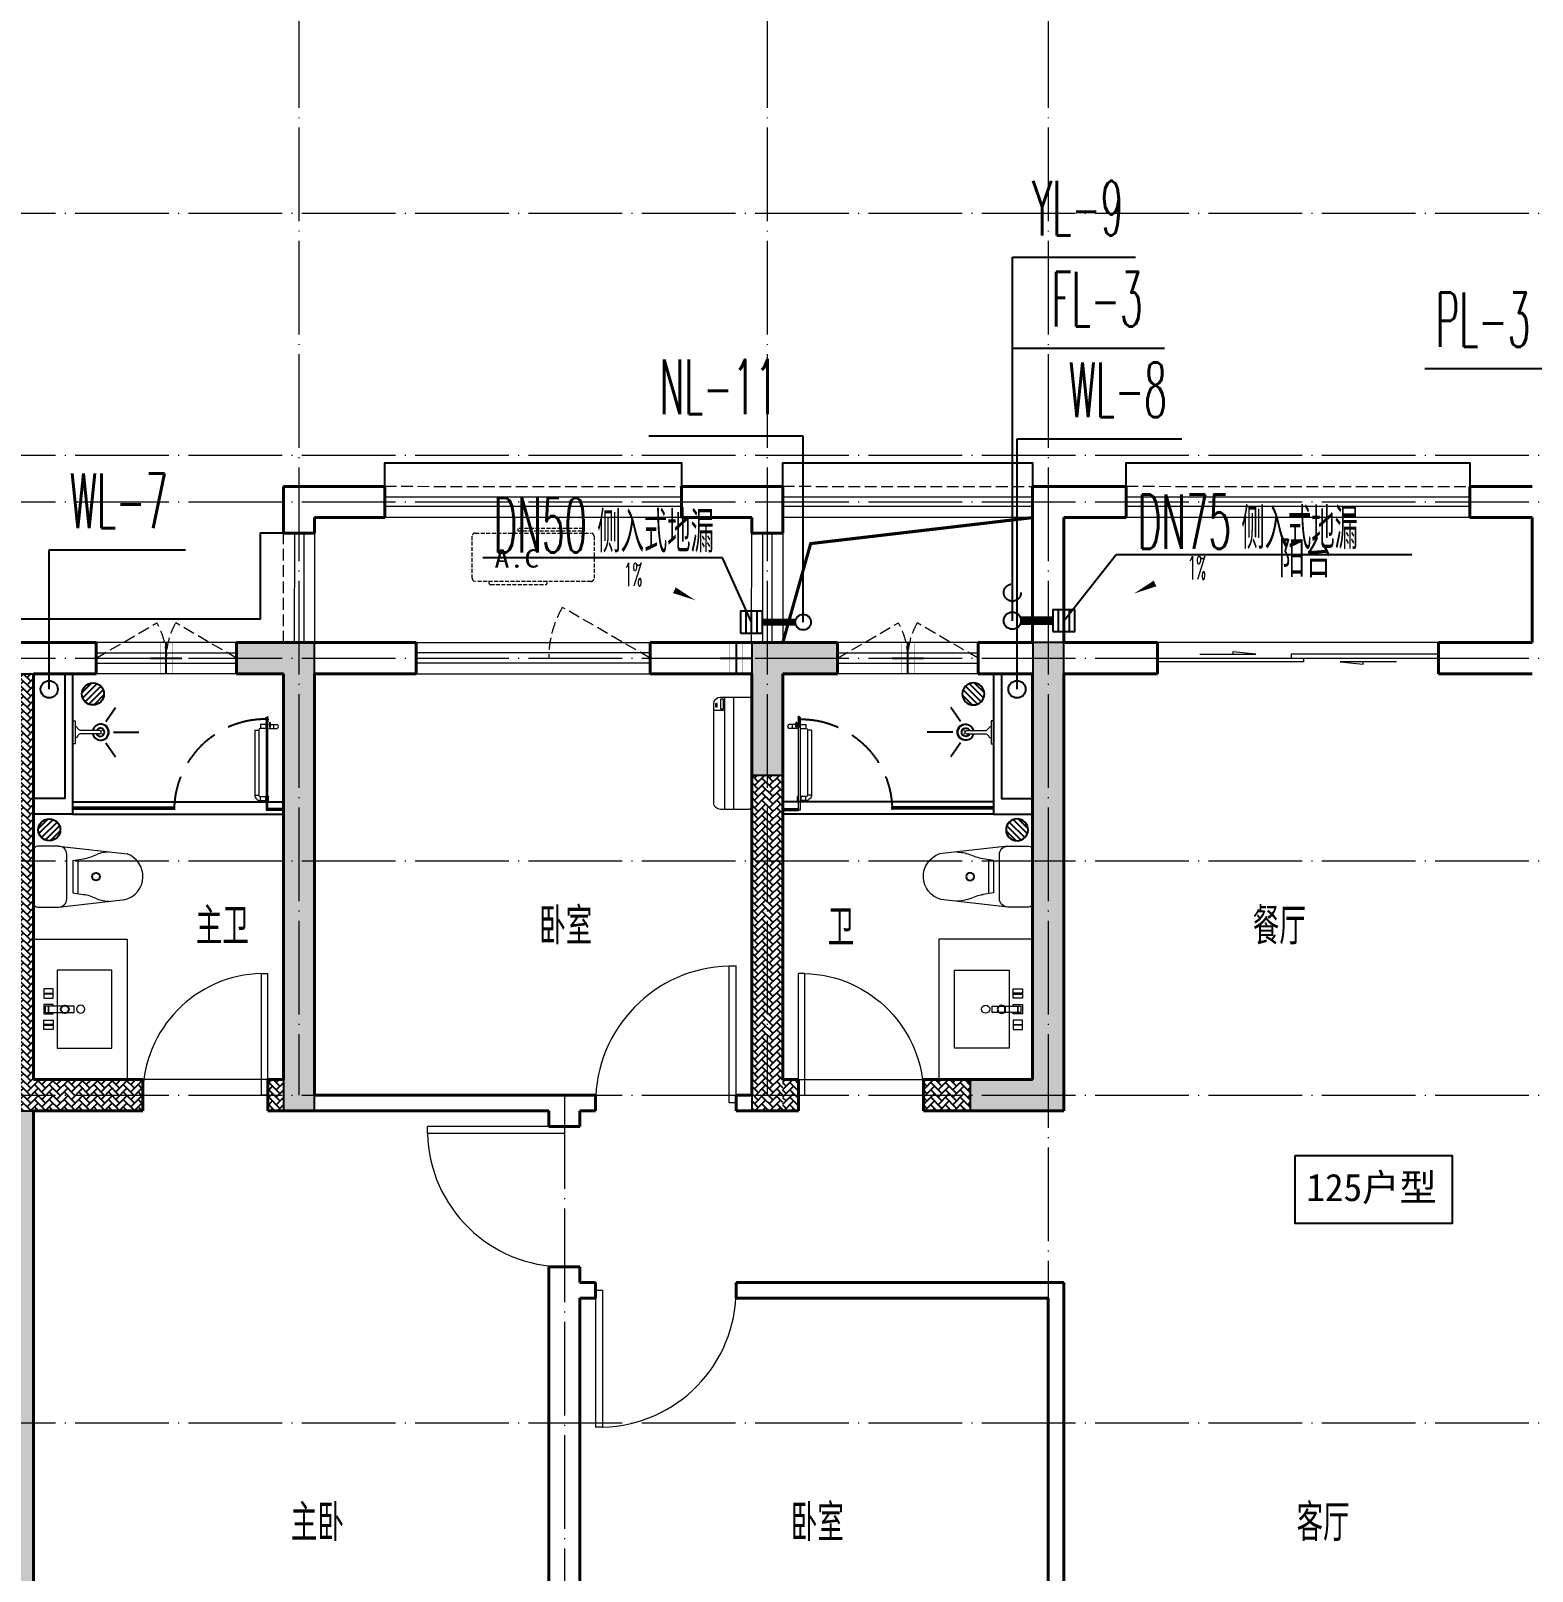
# Model space of a CAD drawing. Extents: x 27938 to 650306, y -92720 to 1524912.
# Drawn here: x 299599 to 309217, y 522090 to 531959 of the extents above; entities that cross this region are included whole.
import ezdxf

# ---------------------------------------------------------------- set-up
doc = ezdxf.new("R2010")
doc.units = 0
doc.header["$LTSCALE"] = 1000
doc.header["$MEASUREMENT"] = 0
doc.linetypes.add('DASH', pattern=[0.35, 0.25, -0.1])
doc.linetypes.add('DOTE', pattern=[2.42, 2, -0.2, 0.02, -0.2])
for name, color, linetype in [('COLUMN', 9, 'Continuous'), ('DIM_凝结', 3, 'Continuous'), ('DIM_废水', 3, 'Continuous'), ('DIM_污水', 3, 'Continuous'), ('DIM_雨水', 3, 'Continuous'), ('DIM_餐饮排水', 3, 'Continuous'), ('EQUIP_地漏', 7, 'Continuous'), ('EQUIP_污水', 7, 'Continuous'), ('IP-bath&kitchen-JOHNSON', 4, 'Continuous'), ('P-bath&kitchen-JOHNSON', 4, 'Continuous'), ('PIPE-凝结', 150, 'N'), ('PIPE-废水', 31, 'F'), ('PUB_TEXT', 4, 'Continuous'), ('TWT_LEAD', 3, 'Continuous'), ('VPIPE-凝结', 150, 'Continuous'), ('VPIPE-废水', 31, 'Continuous'), ('VPIPE-污水', 2, 'W'), ('VPIPE-雨水', 4, 'DASH'), ('保温', 6, 'Continuous'), ('机电标识类', 1, 'Continuous'), ('看线', 251, 'Continuous')]:
    doc.layers.add(name, color=color, linetype=linetype)
for name, color, linetype, lineweight in [('DOTE', 19, 'DOTE', 9), ('LVTRY', 1, 'Continuous', 13), ('PUB_HATCH', 8, 'Continuous', 9), ('WALL', 9, 'Continuous', 40), ('WINDOW', 8, 'Continuous', 15), ('平面-排水沟', 86, 'Continuous', 15), ('平面-栏杆', 135, 'Continuous', 15), ('平面-看线', 45, 'Continuous', 15), ('平面-空调室内机', 176, 'Continuous', 9), ('平面-空调预留孔', 173, 'Continuous', 15), ('空调', 76, 'Continuous', 13)]:
    doc.layers.add(name, color=color, linetype=linetype, lineweight=lineweight)
doc.styles.add('_TCH_DIM', font='SIMPLEX.shx', dxfattribs={"width": 0.6, "oblique": 10, "bigfont": 'hztxt.shx'})
doc.styles.add('_TWT_SERIAL', font='simplex.shx', dxfattribs={"width": 0.6, "oblique": 10, "height": 3, "bigfont": 'aadri.shx'})
doc.styles.get("Standard").update_dxf_attribs({"font": 'gbenor.shx', "bigfont": 'gbcbig.shx'})
doc.styles.add('黑体', font='simhei.ttf')
doc.linetypes.add('F', pattern='A,3,-0.2,["F",Standard,S=0.25,R=0,X=-0.1,Y=-0.115],-0.2', length=3.4)
doc.linetypes.add('N', pattern='A,3,-0.2,["N",Standard,S=0.25,R=0,X=-0.1,Y=-0.115],-0.2', length=3.4)
doc.linetypes.add('W', pattern='A,3,-0.2,["W",Standard,S=0.25,R=0,X=-0.1,Y=-0.115],-0.2', length=3.4)

# ---------------------------------------------------------------- blocks, each defined once
blk = doc.blocks.new('rrrrrrrrrrrra')
at = {"color": 0}
for p, q in [((-112.4, 458.7), (-112.4, 324.3)), ((252.6, 483.7), (-87.4, 483.7)), ((277.6, 324.3), (277.6, 458.7)), ((-112.4, 324.3), (-63.7, -103.4)), ((277.6, 324.3), (227.5, -115.6)), ((-59.1, 271.1), (224.3, 271.1)), ((-20.6, 232.4), (-34.2, 153.6)), ((191.3, 200.5), (-26.1, 200.5)), ((185.8, 232.4), (-20.6, 232.4)), ((185.8, 232.4), (199.4, 153.6))]:
    blk.add_line(p, q, dxfattribs=at)
for centre, radius, start, end in [((-87.4, 458.7), 25, 90, 180), ((252.6, 458.7), 25, 0, 90), ((-59.1, 324.3), 53.3, 180, 270), ((224.3, 324.3), 53.3, 270, 0), ((-322.6, 209.8), 293.8, 333.53685, 351.48282), ((487.8, 209.8), 293.8, 188.51718, 206.46315), ((149, -3.2), 224.1, 158.52022, 180), ((16.2, -3.2), 224.1, 0, 21.47978), ((83.8, -63.6), 152.8, 195.07732, 340.11812)]:
    blk.add_arc(centre, radius, start, end, dxfattribs=at)
blk = doc.blocks.new('A$C1E0F638F')
at = {"color": 0}
for points in [[(499.7, 435.1), (499.7, 85.1), (0, 85.1), (0, 435.1)], [(269.9, 30), (229.9, 30), (229.9, 195), (269.9, 195)], [(119.9, 0), (179.9, 0), (179.9, 60), (119.9, 60)], [(146.9, 55), (152.9, 55), (152.9, 5), (146.9, 5)], [(229.9, 30), (269.9, 30), (269.9, 10), (229.9, 10)], [(379.9, 0), (319.9, 0), (319.9, 60), (379.9, 60)], [(352.9, 55), (346.9, 55), (346.9, 5), (352.9, 5)]]:
    blk.add_lwpolyline(points, close=True, dxfattribs=at)
blk.add_lwpolyline([(269.9, 60), (279.9, 60), (279.9, 0), (219.9, 0), (219.9, 60), (229.9, 60)], dxfattribs=at)
blk.add_circle((249.9, 236.3), 26, dxfattribs=at)
blk = doc.blocks.new('135')
blk.add_hatch(color=0).paths.add_polyline_path([(4.8, 1.8), (3.6, -1), (-4.7, 2.5), (-3.5, 5.3)])
at = {"color": 0}
for p, q in [((-6.3, 2.6), (5.4, -2.3)), ((-5.7, 2.9), (-5.2, 2.7)), ((-5.6, 18.9), (-3.4, 19.4)), ((-3.4, 19.4), (-5.5, 19.4)), ((5.2, 10.9), (-5.3, 10.9)), ((5.2, 9.7), (-5.2, 9.7)), ((-5.2, 2.7), (-3.8, 5.9)), ((-5, 10.9), (-5, 30.5)), ((-3.8, 5.9), (5.4, 2.1)), ((0, 0), (0, 39.1)), ((5.6, 18.9), (3.4, 19.3)), ((3.4, 19.3), (5.6, 19.3)), ((4.1, -1.2), (5.4, 2.1)), ((5, 10.9), (5, 32.3)), ((4.1, -1.2), (5.7, -1.8))]:
    blk.add_line(p, q, dxfattribs=at)
for centre, radius, start, end in [((6.2, 15.8), 13.5, 151.01474, 204.84033), ((13.5, 4.2), 20.5, 163.09243, 182.0012), ((-6, 3.6), 1, 184.22753, 248.46611), ((8.6, 15.5), 14.6, 166.278, 198.09535), ((13.5, 4.2), 19.5, 163.74431, 182.52687), ((-5.5, 3.3), 0.5, 181.9385, 247.25971), ((-5.2, 22.1), 0.5, 335.76434, 151.01474), ((3.8, 18.1), 9.42, 155.76434, 171.97728), ((5.2, 22.3), 0.5, 29.84246, 204.57404), ((-5.9, 17.2), 11.7, 10.47502, 24.57404), ((29.1, 6.7), 24, 172.94395, 199.23182), ((-6.3, 15.4), 12.4, 338.64492, 16.0476), ((-6, 15.8), 13.4, 334.91114, 29.84246), ((26.4, 6.3), 20.6, 169.14538, 199.95258), ((5.9, -1.2), 1.17, 247.45971, 19.95258), ((5.9, -1.4), 0.5, 247.45971, 19.23182)]:
    blk.add_arc(centre, radius, start, end, dxfattribs=at)
blk.add_open_spline([(-5, 30.5), (-4.1, 31.3), (-2.3, 33), (0.9, 29.2), (3.5, 31.1), (5, 32.3)], degree=3, knots=[0, 0, 0, 0, 3.066329, 6.218313, 11.124135, 11.124135, 11.124135, 11.124135], dxfattribs=at)
blk = doc.blocks.new('SDFAWERAWER')
at = {"layer": 'LVTRY', "color": 0}
for p, q in [((593941.2, -1242210.1), (593783.7, -1242594.8)), ((593964.6, -1242219.7), (593807.2, -1242604.4)), ((593941.2, -1242210.1), (593964.6, -1242219.7)), ((593987.8, -1242190.5), (593978.2, -1242214)), ((594007.5, -1242226), (593978.2, -1242214)), ((594017.1, -1242202.5), (593987.8, -1242190.5)), ((594015.8, -1242220.4), (594027.2, -1242192.7)), ((594015.8, -1242220.4), (594021.7, -1242222.8)), ((594025.7, -1242203.9), (594018.5, -1242221.5)), ((594018.5, -1242221.5), (594021.5, -1242220.3)), ((594025.4, -1242210.8), (594021.5, -1242220.3)), ((594022.6, -1242220.7), (594021.7, -1242222.8)), ((594021.7, -1242222.8), (594023.9, -1242221.9)), ((594022.6, -1242211.4), (594029.8, -1242193.8)), ((594024.2, -1242221.4), (594023.9, -1242221.9)), ((594025.4, -1242210.8), (594031.1, -1242196.8)), ((594027.2, -1242192.7), (594033, -1242195.1)), ((594027.7, -1242234.3), (594078.4, -1242255)), ((594029.8, -1242193.8), (594031.1, -1242196.8)), ((594032.2, -1242197.2), (594033, -1242195.1)), ((594033, -1242195.1), (594034, -1242197.4)), ((594033.8, -1242197.9), (594034, -1242197.4)), ((594047.3, -1242200.9), (594035.9, -1242228.7)), ((594035.9, -1242228.7), (594038.6, -1242229.7)), ((594037.3, -1242210.8), (594088, -1242231.6)), ((594038.6, -1242229.7), (594045.2, -1242213.6)), ((594038.6, -1242229.7), (594041.6, -1242228.5)), ((594041.6, -1242228.5), (594051.2, -1242205)), ((594049.9, -1242202), (594043.3, -1242218.2)), ((594047.3, -1242200.9), (594049.9, -1242202)), ((594049.9, -1242202), (594051.2, -1242205)), ((594057.1, -1242246.3), (594066.7, -1242222.8)), ((593783.7, -1242594.8), (593807.2, -1242604.4)), ((593803.2, -1242641.3), (593812.8, -1242617.9)), ((593803.2, -1242641.3), (593832.6, -1242653.3)), ((593812.8, -1242617.9), (593842.2, -1242629.9)), ((593842.2, -1242629.9), (593832.6, -1242653.3)), ((593845.2, -1242628.6), (593833.8, -1242656.3)), ((593847.8, -1242629.7), (593836.5, -1242657.4)), ((593845.2, -1242628.6), (593842.2, -1242629.9)), ((593847.8, -1242629.7), (593845.2, -1242628.6)), ((593847.1, -1242661.8), (593858.5, -1242634.1)), ((593849.8, -1242662.9), (593861.2, -1242635.2)), ((593852.1, -1242661.9), (593862.1, -1242637.4)), ((593858.5, -1242634.1), (593861.2, -1242635.2)), ((593861.2, -1242635.2), (593862.1, -1242637.4)), ((593833.8, -1242656.3), (593832.6, -1242653.3)), ((593836.5, -1242657.4), (593833.8, -1242656.3)), ((593847.1, -1242661.8), (593849.8, -1242662.9))]:
    blk.add_line(p, q, dxfattribs=at)
blk.add_lwpolyline([(593823.5, -1242717), (594045.8, -1242173.9), (594036.5, -1242170.2), (593814.2, -1242713.2)], close=True, dxfattribs=at)
blk.add_arc((594075.3, -1242240), 15.3, 281.79322, 33.70188, dxfattribs=at)
for centre, major_axis, start_param, end_param in [((593974.2, -1242223.6), (3.93, 9.6), 0, 1.570796), ((593816.8, -1242608.3), (13.5, 33.1), 1.570796, 3.141593), ((593816.8, -1242608.3), (3.93, 9.6), 1.570796, 3.141593)]:
    blk.add_ellipse(centre, major_axis=major_axis, ratio=1, start_param=start_param, end_param=end_param, dxfattribs=at)
at = {"layer": 'P-bath&kitchen-JOHNSON', "color": 0, "linetype": 'DASH'}
blk.add_arc((593809.8, -1242714), 586.2, 67.53695, 157.13247, dxfattribs=at)
at = {"layer": 'LVTRY', "color": 8, "xscale": -1, "rotation": 157.7329157530927}
blk.add_blockref('135', (594045.3, -1242161.9), dxfattribs=at)
blk = doc.blocks.new('A$C5DCB2F21')
at = {"layer": 'IP-bath&kitchen-JOHNSON', "color": 0}
for p, q in [((-68.3, -213.2), (-157.7, -275)), ((-0.1, -261.4), (-0.1, -424.7)), ((68.2, -213.2), (157.6, -275))]:
    blk.add_line(p, q, dxfattribs=at)
for centre, major_axis, ratio, start_param, end_param in [((0, -178.8), (-51, 0), 0.990052, -1.36297, 4.504563), ((0, -177.8), (-26.8, 0), 0.994812, -1.167677, 4.309269)]:
    blk.add_ellipse(centre, major_axis=major_axis, ratio=ratio, start_param=start_param, end_param=end_param, dxfattribs=at)
at = {"layer": 'LVTRY', "color": 0}
for p, q in [((73.6, 0), (-73.6, 0)), ((-10.5, -173.5), (-10.5, -49.3)), ((10.6, -173.5), (10.6, -49.3))]:
    blk.add_line(p, q, dxfattribs=at)
blk.add_lwpolyline([(73.6, 0), (73.6, -15.8), (-73.6, -15.8), (-73.6, 0)], dxfattribs=at)
for points in [[(-26.3, -30.7, -0.364142), (-37.8, -15.8, -0.020495)], [(-10.5, -49.4, 0.214893), (-26.3, -30.7, 7.649644)], [(10.6, -49.3, -0.21439), (26.3, -30.7, -7.649644)], [(26.3, -30.7, 0.364142), (37.8, -15.8, 0.020495)]]:
    blk.add_lwpolyline(points, format="xyb", dxfattribs=at)
blk.add_arc((0, -173.5), 10.5, 180, 0, dxfattribs=at)
for centre, major_axis, ratio, start_param, end_param in [((0, -181.3), (53.6, 0), 0.987577, 1.76809, 7.656688), ((-12.4, -164.7), (0, 1.43), 0.85, -1.570796, 4.712389), ((-12.4, -189.2), (0, 1.43), 0.85, 4.712389, 10.995574), ((12.5, -164.7), (0, 1.43), 0.85, 4.712389, 10.995574), ((12.5, -189.2), (0, 1.43), 0.85, 4.712389, 10.995574)]:
    blk.add_ellipse(centre, major_axis=major_axis, ratio=ratio, start_param=start_param, end_param=end_param, dxfattribs=at)
blk = doc.blocks.new('GDGDRGDGRD')
at = {"layer": 'IP-bath&kitchen-JOHNSON', "color": 0}
for p, q in [((490532.6, 524228.1), (491882.6, 524228.1)), ((490532.6, 524193.1), (491182.6, 524193.1)), ((490532.6, 524183.1), (491182.6, 524183.1)), ((490532.6, 524148.1), (491882.6, 524148.1)), ((491182.6, 524183.1), (491182.6, 524193.1)), ((491882.6, 524183.1), (491782.6, 524183.1)), ((491782.6, 524173.1), (491782.6, 524183.1)), ((491882.6, 524173.1), (491782.6, 524173.1))]:
    blk.add_line(p, q, dxfattribs=at)
for points in [[(490532.6, 525048.5), (490532.6, 524148.1), (490282.6, 524148.1)], [(490482.6, 525048.5), (490482.6, 524248.1), (490282.6, 524248.1)]]:
    blk.add_lwpolyline(points, dxfattribs=at)
at = {"layer": 'LVTRY', "color": 0}
blk.add_lwpolyline([(490882.6, 522448.5), (490282.6, 522448.5), (490282.6, 523348.5), (490882.6, 523348.5)], close=True, dxfattribs=at)
at = {"layer": 'IP-bath&kitchen-JOHNSON', "color": 8}
for name, p, rotation in [('A$C5DCB2F21', (490532.6, 524673.5), 90.008488524447), ('SDFAWERAWER', (-528535.9, 1449333.6), 22.25976934310711)]:
    blk.add_blockref(name, p, dxfattribs=dict(at, rotation=rotation))
at = {"layer": 'LVTRY', "color": 8, "extrusion": (0, 0, -1), "xscale": -1, "zscale": -1, "rotation": 270}
blk.add_blockref('rrrrrrrrrrrra', (-490766.3, 523665.7), dxfattribs=at)
at = {"layer": 'LVTRY', "color": 8, "xscale": -1, "rotation": 270}
blk.add_blockref('A$C1E0F638F', (490347.5, 522648.8), dxfattribs=at)
blk = doc.blocks.new('FSFSFSFS')
at = {"layer": 'IP-bath&kitchen-JOHNSON', "color": 0}
for p, q in [((496432.4, 524228.1), (495082.4, 524228.1)), ((495082.4, 524183.1), (495182.4, 524183.1)), ((495082.4, 524173.1), (495182.4, 524173.1)), ((496432.4, 524148.1), (495082.4, 524148.1)), ((495182.4, 524173.1), (495182.4, 524183.1)), ((496432.4, 524193.1), (495782.4, 524193.1)), ((495782.4, 524183.1), (495782.4, 524193.1)), ((496432.4, 524183.1), (495782.4, 524183.1))]:
    blk.add_line(p, q, dxfattribs=at)
for points in [[(496432.4, 525048.5), (496432.4, 524148.1), (496682.4, 524148.1)], [(496482.4, 525048.5), (496482.4, 524248.1), (496682.4, 524248.1)]]:
    blk.add_lwpolyline(points, dxfattribs=at)
at = {"layer": 'LVTRY', "color": 0}
blk.add_lwpolyline([(496082.4, 522448.5), (496682.4, 522448.5), (496682.4, 523348.5), (496082.4, 523348.5)], close=True, dxfattribs=at)
at = {"layer": 'IP-bath&kitchen-JOHNSON', "color": 8, "xscale": -1}
for name, p, rotation in [('SDFAWERAWER', (1515500.9, 1449333.6), 337.7402306568929), ('A$C5DCB2F21', (496432.4, 524673.5), 269.991511475553)]:
    blk.add_blockref(name, p, dxfattribs=dict(at, rotation=rotation))
at = {"layer": 'LVTRY', "color": 8, "extrusion": (0, 0, -1), "zscale": -1, "rotation": 90.00000000000001}
blk.add_blockref('rrrrrrrrrrrra', (-496198.6, 523665.7), dxfattribs=at)
at = {"layer": 'LVTRY', "color": 8, "rotation": 90.00000000000001}
blk.add_blockref('A$C1E0F638F', (496617.5, 522648.8), dxfattribs=at)
blk = doc.blocks.new('FGDGDRGSDGDG')
at = {"layer": 'DOTE', "linetype": 'DOTE', "ltscale": 0.3}
for p, q in [((519382.5, 529998.5), (519382.5, 522348.5)), ((522382.5, 529998.5), (522382.5, 522348.5)), ((524182.5, 529998.5), (524182.5, 513948.5)), ((488182.5, 527998.5), (546982.5, 527998.5)), ((488182.5, 526448.5), (546982.5, 526448.5)), ((488182.5, 526148.5), (546982.5, 526148.5)), ((488182.5, 525148.5), (546982.5, 525148.5)), ((488182.5, 523848.5), (546982.5, 523848.5)), ((488182.5, 522348.5), (546982.5, 522348.5)), ((521082.5, 522348.5), (521082.5, 513948.5)), ((488182.5, 520248.5), (546982.5, 520248.5))]:
    blk.add_line(p, q, dxfattribs=at)
blk = doc.blocks.new('gdfgdgdgr')
at = {"layer": 'PUB_HATCH'}
for points in [[(506077.7, 529113.9), (506377.6, 529113.9), (506377.6, 526313.9), (506577.6, 526313.9), (506577.6, 529313.9), (506077.7, 529313.9)], [(509927.6, 529113.9), (509927.6, 529313.9), (509377.6, 529313.9), (509377.6, 528463.9), (509577.6, 528463.9), (509577.6, 529113.9)], [(511377.7, 529313.9), (511177.7, 529313.9), (511177.7, 529113.9), (511177.7, 529113.9), (511177.7, 526513.9), (510777.7, 526513.9), (510777.7, 526313.9), (511377.7, 526313.9)]]:
    blk.add_hatch(color=256, dxfattribs=at).paths.add_polyline_path(points)
at = {"layer": 'COLUMN', "color": 8}
for p, q in [((506577.6, 529313.9), (506077.7, 529313.9)), ((506077.7, 529313.9), (506077.7, 529113.9)), ((506577.6, 526313.9), (506577.6, 529313.9)), ((509927.6, 529313.9), (509377.6, 529313.9)), ((509377.6, 529313.9), (509377.6, 528463.9)), ((509927.6, 529113.9), (509927.6, 529313.9)), ((511377.7, 529313.9), (511177.7, 529313.9)), ((511177.7, 529313.9), (511177.7, 529113.9)), ((511377.7, 526313.9), (511377.7, 529313.9)), ((506077.7, 529113.9), (506377.6, 529113.9)), ((506377.6, 529113.9), (506377.6, 526313.9)), ((509577.6, 528463.9), (509577.6, 529113.9)), ((509577.6, 529113.9), (509927.6, 529113.9)), ((511177.7, 529113.9), (511177.7, 529113.9)), ((511177.7, 529113.9), (511177.7, 526513.9)), ((509377.6, 528463.9), (509577.6, 528463.9)), ((511177.7, 526513.9), (510777.7, 526513.9)), ((510777.7, 526513.9), (510777.7, 526313.9)), ((506377.6, 526313.9), (506577.6, 526313.9)), ((510777.7, 526313.9), (511377.7, 526313.9))]:
    blk.add_line(p, q, dxfattribs=at)
blk = doc.blocks.new('dongkong')
at = {"color": 0}
blk.add_wipeout([(-603756, 210771), (-603756, 210570.8), (-603836, 210570.8), (-603836, 210771)], dxfattribs=at)
at = {"layer": '机电标识类', "color": 0, "linetype": 'DASH', "ltscale": 400}
for p, q in [((-603796, 210771), (-603796, 210570.8)), ((-603896, 210670.7), (-603696, 210670.7))]:
    blk.add_line(p, q, dxfattribs=at)
at = {"layer": '空调', "color": 0, "linetype": 'DASH', "const_width": 2}
blk.add_lwpolyline([(-603756, 210771), (-603756, 210570.8), (-603836, 210570.8), (-603836, 210771)], close=True, dxfattribs=at)
blk = doc.blocks.new('A$C001338C2')
at = {"color": 0}
for p, q in [((0, 249), (0, 22)), ((845, 304), (55, 304)), ((109, 215), (109, 304)), ((900, 22), (900, 249)), ((22, 0), (878, 0))]:
    blk.add_line(p, q, dxfattribs=at)
at = {"color": 0, "lineweight": 5}
for p, q in [((900, 215), (0, 215)), ((900, 143), (0, 143))]:
    blk.add_line(p, q, dxfattribs=at)
at = {"color": 0}
for points in [[(89, 226), (22, 226, -0.414214), (17, 232), (17, 243, -0.414214), (22, 249), (89, 249, -0.414214), (95, 243), (95, 232, -0.414214)], [(73, 275), (57, 275, -0.414214), (51, 281), (51, 283, -0.414214), (57, 289), (73, 289, -0.414214), (79, 283), (79, 281, -0.414214)]]:
    blk.add_lwpolyline(points, format="xyb", close=True, dxfattribs=at)
for centre, radius, start, end in [((55, 249), 55, 90, 180), ((845, 249), 55, 360, 90), ((22, 22), 22, 180, 270), ((878, 22), 22, 270, 360)]:
    blk.add_arc(centre, radius, start, end, dxfattribs=at)
blk = doc.blocks.new('A$C263B1184')
at = {"layer": '保温', "linetype": 'ByBlock', "ltscale": 10}
h = blk.add_hatch(dxfattribs=at)
h.set_pattern_fill('AR-HBONE', color=251, scale=55)
h.set_pattern_definition([(45, (-1017960.394, -343310.663), (0, 47.4157523), [100.584, -33.528]), (135, (-1017936.686, -343286.955), (3e-15, 47.4157523), [100.584, -33.528])])
h.paths.add_polyline_path([(8900, 6200), (8900, 8350), (9100, 8350), (9100, 6200)])
h = blk.add_hatch(dxfattribs=at)
h.set_pattern_fill('AR-HBONE', color=251, scale=55)
h.set_pattern_definition([(45, (-1016860.394, -345260.66), (0, 47.4157523), [100.584, -33.528]), (135, (-1016836.686, -345236.954), (3e-15, 47.4157523), [100.584, -33.528])])
h.paths.add_polyline_path([(7700, 6200), (7700, 6400), (8000, 6400), (8000, 6200)])
h = blk.add_hatch(dxfattribs=at)
h.set_pattern_fill('AR-HBONE', color=251, scale=55)
h.set_pattern_definition([(45, (-1017760.394, -345260.66), (0, 47.4157523), [100.584, -33.528]), (135, (-1017736.686, -345236.954), (3e-15, 47.4157523), [100.584, -33.528])])
h.paths.add_polyline_path([(8800, 6200), (8800, 6400), (8900, 6400), (8900, 6200)])
h = blk.add_hatch(dxfattribs=at)
h.set_pattern_fill('AR-HBONE', color=251, scale=55)
h.set_pattern_definition([(45, (-1021060.394, -345260.66), (0, 47.4157523), [100.584, -33.528]), (135, (-1021036.686, -345236.954), (3e-15, 47.4157523), [100.584, -33.528])])
h.paths.add_polyline_path([(12100, 6200), (12100, 6400), (12200, 6400), (12200, 6200)])
at = {"layer": '保温', "color": 251, "linetype": 'ByBlock', "ltscale": 10}
blk.add_line((9100, 6300), (9100, 6200), dxfattribs=at)
blk = doc.blocks.new('A$C6C4C4DE5')
at = {"layer": '保温', "linetype": 'ByBlock', "ltscale": 10}
h = blk.add_hatch(dxfattribs=at)
h.set_pattern_fill('AR-HBONE', color=251, scale=55)
h.set_pattern_definition([(45, (-445516.58, -596648.81), (0, 47.4157523), [100.584, -33.528]), (135, (-445492.87, -596625.102), (3e-15, 47.4157523), [100.584, -33.528])])
edge = h.paths.add_edge_path()
edge.add_line((200, 5200), (200.1, 7800))
edge.add_line((200.1, 7800), (0.1, 7800))
edge.add_line((0.1, 7800), (0, 5200))
edge.add_line((0, 5200), (200, 5200))
h = blk.add_hatch(dxfattribs=at)
h.set_pattern_fill('AR-HBONE', color=251, scale=55)
h.set_pattern_definition([(45, (-445516.58, -596648.81), (0, 47.4157523), [100.584, -33.528]), (135, (-445492.87, -596625.102), (3e-15, 47.4157523), [100.584, -33.528])])
edge = h.paths.add_edge_path()
edge.add_line((900, 5000), (900, 5200))
edge.add_line((900, 5200), (-700, 5200))
edge.add_line((-700, 5200), (-700, 5000))
edge.add_line((-700, 5000), (900, 5000))
at = {"layer": '保温', "linetype": 'Continuous', "ltscale": 10}
h = blk.add_hatch(dxfattribs=at)
h.set_pattern_fill('HEX', color=251, scale=10, angle=90, style=0)
h.set_pattern_definition([(90, (-503782.47, -516048.461), (-16.49778, 1e-15), [9.525, -19.05]), (210, (-503782.47, -516048.461), (8.24889, -14.2874966), [9.525, -19.05]), (150, (-503782.47, -516038.936), (-8.24889, -14.2874966), [9.525, -19.05])])
edge = h.paths.add_edge_path()
edge.add_line((200, 5000), (0, 5000))
edge.add_line((0, 5000), (0.1, 0))
edge.add_line((0.1, 0), (200.1, 0))
edge.add_line((200.1, 0), (200, 5000))
at = {"layer": '保温', "color": 251, "linetype": 'ByBlock', "ltscale": 10}
for p, q in [((0, 7800), (200, 7800)), ((0, 5000), (200, 5000)), ((0, 0), (200, 0))]:
    blk.add_line(p, q, dxfattribs=at)
blk = doc.blocks.new('A$C12C278E8')
at = {"color": 8}
blk.add_wipeout([(-59.8, 0.3), (-59.8, -199.9), (-139.8, -199.9), (-139.8, 0.3)], dxfattribs=at)
at = {"layer": '机电标识类', "color": 8, "linetype": 'DASH', "ltscale": 400}
for p, q in [((-99.8, 0.3), (-99.8, -199.9)), ((-199.8, -100), (0.2, -100))]:
    blk.add_line(p, q, dxfattribs=at)
at = {"layer": '空调', "color": 8, "linetype": 'DASH', "const_width": 2}
blk.add_lwpolyline([(-59.8, 0.3), (-59.8, -199.9), (-139.8, -199.9), (-139.8, 0.3)], close=True, dxfattribs=at)
blk = doc.blocks.new('gsergvr')
at = {"layer": '平面-空调预留孔', "color": 0, "linetype": 'DASH', "ltscale": 0.1}
for p, q in [((34075.4, 17176.2), (34075.4, 17166.2)), ((34448.2, 17166.2), (34448.2, 17176.2)), ((34085.4, 17156.2), (34438.2, 17156.2))]:
    blk.add_line(p, q, dxfattribs=at)
blk.add_lwpolyline([(34728.6, 17176.2), (33988.6, 17176.2, -0.414214), (33968.6, 17196.2), (33968.6, 17466.2, -0.414214), (33988.6, 17486.2), (34728.6, 17486.2, -0.414214), (34748.6, 17466.2), (34748.6, 17196.2, -0.414214)], format="xyb", close=True, dxfattribs=at)
blk.add_lwpolyline([(34679.3, 17515.3), (34259.5, 17515.3), (34259.5, 17500.2), (34679.3, 17500.2)], close=True, dxfattribs=at)
for centre, start, end in [((34085.4, 17166.2), 180, 270), ((34438.2, 17166.2), 270, 0)]:
    blk.add_arc(centre, 10, start, end, dxfattribs=at)
at = {"layer": '平面-空调预留孔', "color": 0, "linetype": 'DASH', "ltscale": 0.1, "style": '黑体', "width": 1.2}
blk.add_text('A.C', height=117.05, dxfattribs=at).set_placement((34110.9, 17264.8))
blk = doc.blocks.new('rtyryrtyeeretee')
at = {"layer": '平面-空调预留孔', "color": 8}
blk.add_blockref('gsergvr', (635673.5, 326705.8), dxfattribs=at)
blk = doc.blocks.new('$TwtSys$00000137')
at = {"color": 7}
for p, q in [((-46.875, -93.75), (-46.875, 93.75)), ((0, -93.75), (0, 93.75)), ((46.875, -93.75), (46.875, 93.75))]:
    blk.add_line(p, q, dxfattribs=at)
blk.add_lwpolyline([(-93.75, -93.75), (93.75, -93.75), (93.75, 93.75), (-93.75, 93.75)], close=True, dxfattribs=at)
blk = doc.blocks.new('$WINLIB2D$00000001')
at = {"color": 0}
for points in [[(-0.5, 0.5), (-0.5, -0.5)], [(-0.5, 0.5), (0.5, 0.5)], [(0.5, -0.5), (0.5, 0.5)], [(0.5, 0.1667), (-0.5, 0.1667)], [(0.5, -0.1667), (-0.5, -0.1667)], [(-0.5, -0.5), (0.5, -0.5)]]:
    blk.add_lwpolyline(points, dxfattribs=at)
blk = doc.blocks.new('$DorLib2D$00000001')
for p, q in [((0.45, 0.975), (0.5, 0.975)), ((0.45, 0), (0.45, 0.975)), ((0.5, 0), (0.5, 0.975)), ((0.5, 0), (0.45, 0))]:
    blk.add_line(p, q)
at = {"lineweight": 13}
blk.add_arc((0.475, 0), 0.975, 91.4693, 180, dxfattribs=at)
blk = doc.blocks.new('$DorLib2D$00000131')
at = {"color": 0, "linetype": 'Continuous'}
for p, q in [((0.15, 0.125), (0.2319, 0.1973)), ((0.2319, 0.1973), (0.2319, 0.125)), ((-0.5, 0.125), (-0.5, 0)), ((0.0192, 0.125), (-0.5, 0.125)), ((0.0192, 0), (0.0192, 0.125)), ((0.35, 0.125), (0.15, 0.125)), ((-0.5, 0), (0.0192, 0)), ((-0.024, 0), (0.5, 0)), ((-0.024, -0.125), (-0.024, 0)), ((0.5, 0), (0.5, -0.125)), ((-0.35, -0.125), (-0.15, -0.125)), ((-0.2319, -0.1973), (-0.2319, -0.125)), ((-0.15, -0.125), (-0.2319, -0.1973)), ((0.5, -0.125), (-0.024, -0.125))]:
    blk.add_line(p, q, dxfattribs=at)
blk = doc.blocks.new('$TwtSys$00000141')
for p, q in [((-141, 12), (-15, 138)), ((-141, 12), (-15, 138)), ((-131, -53), (53, 131)), ((-131, -53), (53, 131)), ((-100, -100), (100, 100)), ((-100, -100), (100, 100)), ((-49, -131), (131, 49)), ((-49, -131), (131, 49)), ((17, -138), (138, -17)), ((17, -138), (138, -17))]:
    blk.add_line(p, q)
blk.add_circle((0, 0), 141)
blk.add_circle((0, 0), 141)
blk = doc.blocks.new('$TwtSys$00000147')
blk.add_circle((0, 0, 0), 25)

msp = doc.modelspace()

# ---------------------------------------------------------------- linework, layer by layer
at = {"color": 8}
msp.add_lwpolyline([(307698.1, 524754.1), (308704.1, 524754.1), (308704.1, 524318.1), (307698.1, 524318.1)], close=True, dxfattribs=at)
at = {"layer": 'DIM_凝结'}
for p, q in [((304546.3, 529363), (303556.8, 529363)), ((304546.3, 528170.4), (304546.3, 529363))]:
    msp.add_line(p, q, dxfattribs=at)
at = {"layer": 'DIM_废水'}
for p, q in [((305886.6, 528179.9), (305886.6, 529925.4)), ((305886.6, 529925.4), (306861.4, 529925.4))]:
    msp.add_line(p, q, dxfattribs=at)
at = {"layer": 'DIM_污水'}
for p, q in [((305916.6, 529344.4), (306971.8, 529344.4)), ((299716.6, 527740.4), (299716.6, 528633.5)), ((299716.6, 528633.5), (300590, 528633.5))]:
    msp.add_line(p, q, dxfattribs=at)
at = {"layer": 'DIM_雨水'}
for p, q in [((305886.6, 528359.9), (305886.6, 530508.4)), ((305886.6, 530508.4), (306674.6, 530508.4))]:
    msp.add_line(p, q, dxfattribs=at)
at = {"layer": 'DIM_餐饮排水'}
msp.add_line((309516.6, 529793.5), (308528.9, 529793.5), dxfattribs=at)
at = {"layer": 'PIPE-凝结', "const_width": 45}
msp.add_lwpolyline([(304496.3, 528170.4), (304286.3, 528170.4)], dxfattribs=at)
at = {"layer": 'PIPE-废水', "const_width": 55}
msp.add_lwpolyline([(305941.6, 528179.9), (306146.3, 528179.9)], dxfattribs=at)
at = {"layer": 'TWT_LEAD'}
for p, q in [((304030, 528581.7), (302494.2, 528581.7)), ((304216.3, 528170.5), (304030, 528581.7)), ((306216.6, 528179.9), (306552, 528604.4)), ((306552, 528604.4), (308445.2, 528604.4))]:
    msp.add_line(p, q, dxfattribs=at)
at = {"layer": 'VPIPE-凝结'}
msp.add_circle((304546.3, 528170.4), 50, dxfattribs=at)
at = {"layer": 'VPIPE-废水'}
msp.add_circle((305886.6, 528179.9), 55, dxfattribs=at)
at = {"layer": 'VPIPE-污水'}
msp.add_circle((299716.6, 527740.4), 55, dxfattribs=at)
at = {"layer": 'VPIPE-雨水'}
msp.add_circle((305886.6, 528359.9), 55, dxfattribs=at)
at = {"layer": 'WALL', "color": 8}
for p, q in [((301866.5, 529040.4), (301216.6, 529040.4)), ((301216.6, 529040.4), (301216.6, 528740.4)), ((301866.5, 528840.4), (301866.5, 529040.4)), ((304416.6, 529040.4), (303766.5, 529040.4)), ((303766.5, 528840.4), (303766.5, 529040.4)), ((304416.6, 529040.4), (304416.6, 528740.4)), ((306616.6, 529040.4), (306016.6, 529040.4)), ((306616.6, 528840.4), (306616.6, 529040.4)), ((309216.6, 529040.4), (308816.6, 529040.4)), ((308816.6, 528840.4), (308816.6, 529040.4)), ((301866.5, 528840.4), (301416.6, 528840.4)), ((301416.6, 528840.4), (301416.6, 528740.4)), ((304216.6, 528840.4), (303766.5, 528840.4)), ((304216.6, 528840.4), (304216.6, 528740.4)), ((306616.6, 528840.4), (306216.6, 528840.4)), ((309216.6, 528840.4), (308816.6, 528840.4)), ((301416.6, 528740.4), (301216.6, 528740.4)), ((304416.6, 528740.4), (304216.6, 528740.4)), ((300016.6, 528040.4), (299516.6, 528040.4)), ((300016.6, 527840.4), (300016.6, 528040.4)), ((301316.6, 528040.4), (300916.6, 528040.4)), ((300916.6, 528040.4), (300916.6, 527840.4)), ((302066.5, 528040.4), (301316.6, 528040.4)), ((302066.5, 527840.4), (302066.5, 528040.4)), ((303566.5, 528040.4), (303566.5, 527840.4)), ((299616.6, 527840.4), (299616.6, 525240.4)), ((299616.6, 527840.4), (300016.6, 527840.4)), ((300916.6, 527840.4), (301216.6, 527840.4)), ((301216.6, 527840.4), (301216.6, 525240.4)), ((301416.6, 527840.4), (302066.5, 527840.4)), ((301416.6, 527840.4), (301416.6, 525140.4)), ((300316.6, 525240.4), (299616.6, 525240.4)), ((300316.6, 525040.4), (300316.6, 525240.4)), ((301216.6, 525240.4), (301116.6, 525240.4)), ((301116.6, 525240.4), (301116.6, 525040.4)), ((304516.6, 525240.4), (304416.6, 525240.4)), ((304516.6, 525040.4), (304516.6, 525240.4)), ((306016.6, 525240.4), (305316.6, 525240.4)), ((305316.6, 525240.4), (305316.6, 525040.4)), ((303016.6, 525140.4), (301416.6, 525140.4)), ((303216.6, 525140.4), (303016.6, 525140.4)), ((303216.6, 525040.4), (303216.6, 525140.4)), ((304216.6, 525140.4), (304116.6, 525140.4)), ((304116.6, 525140.4), (304116.6, 525040.4)), ((299616.6, 525040.4), (299616.6, 520040.4)), ((299616.6, 525040.4), (300316.6, 525040.4)), ((301116.6, 525040.4), (301316.6, 525040.4)), ((302916.6, 525040.4), (301316.6, 525040.4)), ((302916.6, 525040.4), (302916.6, 524940.4)), ((303116.6, 525040.4), (303216.6, 525040.4)), ((303116.6, 524940.4), (303116.6, 525040.4)), ((304116.6, 525040.4), (304316.6, 525040.4)), ((304316.6, 525040.4), (304516.6, 525040.4)), ((305316.6, 525040.4), (306216.6, 525040.4)), ((302916.6, 524940.4), (303116.6, 524940.4)), ((303116.6, 524040.4), (302916.6, 524040.4)), ((302916.6, 524040.4), (302916.6, 523840.4)), ((303116.6, 523940.4), (303116.6, 524040.4)), ((303216.6, 523940.4), (303116.6, 523940.4)), ((303216.6, 523840.4), (303216.6, 523940.4)), ((306216.6, 523940.4), (304116.6, 523940.4)), ((304116.6, 523940.4), (304116.6, 523840.4)), ((306216.6, 523940.4), (306216.6, 520640.4)), ((302916.6, 523840.4), (302916.6, 520640.4)), ((303116.6, 523840.4), (303216.6, 523840.4)), ((303116.6, 523840.4), (303116.6, 520640.4)), ((304116.6, 523840.4), (306116.6, 523840.4)), ((306116.6, 523840.4), (306116.6, 520640.4))]:
    msp.add_line(p, q, dxfattribs=at)
at = {"layer": 'WINDOW'}
for p, q in [((301116.6, 525240.4), (300316.6, 525240.4)), ((304516.6, 525240.4), (305316.6, 525240.4))]:
    msp.add_line(p, q, dxfattribs=at)
at = {"layer": 'WINDOW', "color": 8, "linetype": 'DASH', "ltscale": 0.3}
msp.add_lwpolyline([(303566.5, 527940.4), (303003.4, 528265.1, 0.131485), (302916.5, 527940.4)], format="xyb", dxfattribs=at)
at = {"layer": '平面-排水沟', "color": 8}
for points in [[(303570.4, 528447.3, 0, 0, 0), (303856.5, 528310.4, 0, 40, 0), (303721.2, 528375.1, 0, 0, 0)], [(306951.1, 528490.2, 0, 0, 0), (306665, 528353.3, 0, 40, 0), (306800.3, 528418, 0, 0, 0)]]:
    msp.add_lwpolyline(points, format="xyseb", dxfattribs=at)
at = {"layer": '平面-栏杆', "color": 8}
for points in [[(303766.5, 528970.4), (301866.5, 528970.7)], [(306016.6, 528970.4), (304416.6, 528970.7)], [(308816.6, 528970.4), (306616.6, 528970.7)], [(303766.5, 528910.4), (301866.5, 528910.7)], [(306016.6, 528910.4), (304416.6, 528910.7)], [(308816.6, 528910.4), (306616.6, 528910.7)], [(301286.9, 528740.4), (301286.6, 528040.4)], [(301346.9, 528740.4), (301346.6, 528040.4)], [(304286.6, 528740.4), (304286.3, 528040.4)], [(304346.6, 528740.4), (304346.3, 528040.4)]]:
    msp.add_lwpolyline(points, dxfattribs=at)
at = {"layer": '平面-看线', "color": 8, "linetype": 'DASH', "ltscale": 0.3}
for p, q in [((301866.5, 529040.7), (303766.5, 529040.4)), ((304416.6, 529040.7), (306016.6, 529040.4)), ((306616.6, 529040.7), (308816.6, 529040.4)), ((301216.6, 528040.4), (301216.9, 528740.4))]:
    msp.add_line(p, q, dxfattribs=at)
at = {"layer": '平面-看线', "color": 8}
msp.add_line((304216.3, 528040.4), (304216.6, 528740.4), dxfattribs=at)
for points in [[(303766.5, 528840.4), (301866.5, 528840.7)], [(306016.6, 528840.4), (304416.6, 528840.7)], [(308816.6, 528840.4), (306616.6, 528840.7)], [(301416.9, 528740.4), (301416.6, 528040.4)], [(304416.6, 528740.4), (304416.3, 528040.4)]]:
    msp.add_lwpolyline(points, dxfattribs=at)
at = {"layer": '看线', "color": 8, "ltscale": 0.5}
for points in [[(301866.5, 529040.4), (301866.5, 529190.4), (303766.5, 529190.4), (303766.5, 529040.4)], [(304416.6, 529040.4), (304416.6, 529190.4), (306016.6, 529190.4), (306016.6, 529040.4)], [(306616.6, 529040.4), (306616.6, 529190.4), (308816.6, 529190.4), (308816.6, 529040.4)], [(301216.9, 528740.4), (301066.9, 528740.4), (301066.9, 528190.4), (299516.6, 528190.4)]]:
    msp.add_lwpolyline(points, dxfattribs=at)

# ---------------------------------------------------------------- block references
msp.add_blockref('FGDGDRGSDGDG', (-218065.9, 2792))
at = {"color": 8}
for name, p in [('gdfgdgdgr', (-205160.8, -1273.4)), ('rtyryrtyeeretee', (-367215.5, 184549.4)), ('A$C6C4C4DE5', (299416.6, 520040.4)), ('GDGDRGDGRD', (-190665.9, 2792)), ('FSFSFSFS', (-190665.9, 2792))]:
    msp.add_blockref(name, p, dxfattribs=at)
at = {"layer": 'EQUIP_地漏'}
for name, p, xscale, yscale, zscale in [('$TwtSys$00000137', (304216.3, 528170.4), 0.75, 0.75, 0.75), ('$TwtSys$00000137', (306216.6, 528179.9), 0.75, 0.75, 0.75), ('$TwtSys$00000141', (305636.5, 527710.4), 0.5, -0.5, 0.5)]:
    msp.add_blockref(name, p, dxfattribs=dict(at, xscale=xscale, yscale=yscale, zscale=zscale))
at = {"layer": 'EQUIP_地漏', "xscale": 0.5, "zscale": 0.5}
for p, yscale, rotation in [((299996.7, 527710.4), 0.5, 180), ((299716.6, 526840.1), 0.5, 180.0000000000106), ((305916.6, 526840.1), -0.5, 1.06647678793406e-11)]:
    msp.add_blockref('$TwtSys$00000141', p, dxfattribs=dict(at, yscale=yscale, rotation=rotation))
at = {"layer": 'EQUIP_污水', "rotation": 1.065775117004206e-11}
for p in [(300016.7, 526540.3), (299816.7, 525690.4)]:
    msp.add_blockref('$TwtSys$00000147', p, dxfattribs=at)
at = {"layer": 'EQUIP_污水', "yscale": -1, "rotation": 180.0000000000106}
for p in [(305616.5, 526540.3), (305816.5, 525690.4)]:
    msp.add_blockref('$TwtSys$00000147', p, dxfattribs=at)
at = {"layer": 'WINDOW'}
for name, p, xscale, yscale, zscale, rotation in [('$WINLIB2D$00000001', (302816.5, 527940.4), -1500, 200, -1500, 180), ('$DorLib2D$00000001', (300716.6, 525140.4), -800, -800, -800, 180), ('$DorLib2D$00000001', (303666.6, 525090.4), -900, -900, -900, 180), ('$DorLib2D$00000001', (304916.6, 525140.4), -800, 800, -800, 1.247309936305199e-08), ('$DorLib2D$00000001', (303016.6, 524490.4), -900, -900, -900, 270), ('$DorLib2D$00000001', (303666.6, 523890.4), -900, -900, -900, 1.247525101050602e-08)]:
    msp.add_blockref(name, p, dxfattribs=dict(at, xscale=xscale, yscale=yscale, zscale=zscale, rotation=rotation))
at = {"layer": '平面-空调预留孔', "color": 8, "xscale": -0.8000000000465648, "yscale": 0.8000000000465648, "zscale": 0.8000000000465646, "rotation": 89.99999976656984}
msp.add_blockref('A$C001338C2', (304216.5, 527690.7), dxfattribs=at)

# ---------------------------------------------------------------- texts
at = {"color": 8, "style": '黑体'}
msp.add_text('125户型', height=175, dxfattribs=at).set_placement((307770.2, 524461.9))
at = {"layer": 'DIM_凝结', "color": 7, "style": '_TWT_SERIAL', "width": 0.48}
msp.add_text('NL-11', height=350, dxfattribs=at).set_placement((303626.8, 529503))
at = {"layer": 'DIM_废水', "color": 7, "style": '_TWT_SERIAL', "width": 0.48}
msp.add_text('FL-3', height=350, dxfattribs=at).set_placement((306137.6, 530065.4))
at = {"layer": 'DIM_污水', "color": 7, "style": '_TWT_SERIAL', "width": 0.48}
for s, p in [('WL-8', (306248.9, 529484.4)), ('WL-7', (299850.2, 528773.5))]:
    msp.add_text(s, height=350, dxfattribs=at).set_placement(p)
at = {"layer": 'DIM_雨水', "color": 7, "style": '_TWT_SERIAL', "width": 0.48}
msp.add_text('YL-9', height=350, dxfattribs=at).set_placement((306013.4, 530648.4))
at = {"layer": 'DIM_餐饮排水', "color": 7, "style": '_TWT_SERIAL', "width": 0.48}
msp.add_text('PL-3', height=350, dxfattribs=at).set_placement((308598.9, 529933.5))
at = {"layer": 'PUB_TEXT', "color": 8}
for s, height, p in [('阳台', 236.31, (307592.2, 528457.8)), ('主卫', 236.31, (300655.2, 526104.7)), ('卧室', 236.31, (302855.2, 526104.7)), ('卫', 236.3, (304703, 526095.8)), ('餐厅', 236.31, (307426.5, 526104.7)), ('主卧', 236.31, (301263.8, 522282.9)), ('卧室', 236.31, (304467, 522282.9)), ('客厅', 236.31, (307706.7, 522282.9))]:
    msp.add_text(s, height=height, dxfattribs=at).set_placement(p)
at = {"layer": 'TWT_LEAD', "color": 7, "style": '_TWT_SERIAL'}
for s, height, width, p in [('DN50', 350, 0.48, (302564.2, 528616.7)), ('DN75', 350, 0.48, (306690, 528639.4)), ('侧入式地漏', 261.81, 0.6, (303228.2, 528616.7)), ('侧入式地漏', 261.81, 0.6, (307354, 528639.4))]:
    msp.add_text(s, height=height, dxfattribs=dict(at, width=width)).set_placement(p)
at = {"layer": '平面-排水沟', "color": 8, "style": '_TCH_DIM', "width": 0.423529}
for p in [(307009.8, 528443.9), (303398.5, 528401)]:
    msp.add_text('1%', height=148.75, dxfattribs=at).set_placement(p)

# ---------------------------------------------------------------- next in the draw order: block references
at = {"layer": '平面-空调室内机', "color": 8, "ltscale": 0.3, "xscale": -1, "rotation": 180}
for p in [(904262.6, 738611.4), (909012.6, 738611.3)]:
    msp.add_blockref('dongkong', p, dxfattribs=at)

# ---------------------------------------------------------------- next in the draw order: linework, layer by layer
at = {"layer": 'WINDOW', "color": 8, "linetype": 'DASH', "ltscale": 0.3}
for points in [[(300016.6, 527940.4), (300406.3, 528165.4, -0.131605), (300466.6, 527940.4)], [(300916.6, 527940.4), (300526.8, 528165.4, 0.131605), (300466.6, 527940.4)], [(304766.6, 527940.4), (305156.3, 528165.4, -0.131605), (305216.6, 527940.4)], [(305666.6, 527940.4), (305276.8, 528165.4, 0.131605), (305216.6, 527940.4)]]:
    msp.add_lwpolyline(points, format="xyb", dxfattribs=at)

# ---------------------------------------------------------------- next in the draw order: block references
at = {"color": 8, "xscale": -1}
msp.add_blockref('A$C263B1184', (313316.6, 518840.4), dxfattribs=at)
at = {"layer": 'WINDOW', "xscale": 900, "yscale": 200, "zscale": 900, "rotation": 180}
msp.add_blockref('$WINLIB2D$00000001', (300466.6, 527940.4), dxfattribs=at)

# ---------------------------------------------------------------- next in the draw order: block references
at = {"color": 8}
msp.add_blockref('A$C12C278E8', (304216, 528040.4), dxfattribs=at)

# ---------------------------------------------------------------- next in the draw order: linework, layer by layer
at = {"color": 8, "const_width": 20}
msp.add_lwpolyline([(304416.3, 528040.4), (304594.5, 528673.9), (306016.6, 528840.4)], dxfattribs=at)
at = {"layer": 'DIM_污水'}
msp.add_line((305916.6, 527740.4), (305916.6, 529344.4), dxfattribs=at)
at = {"layer": 'VPIPE-污水'}
msp.add_circle((305916.6, 527740.4), 55, dxfattribs=at)
at = {"layer": 'WALL', "color": 8}
for p, q in [((306016.6, 529040.4), (306016.6, 528040.4)), ((306216.6, 528840.4), (306216.6, 528040.4)), ((309216.6, 528840.4), (309216.6, 528040.4)), ((304316.6, 528040.4), (303566.5, 528040.4)), ((304766.6, 528040.4), (304316.6, 528040.4)), ((304766.6, 527840.4), (304766.6, 528040.4)), ((306016.6, 528040.4), (305666.6, 528040.4)), ((305666.6, 528040.4), (305666.6, 527840.4)), ((306816.6, 528040.4), (306216.6, 528040.4)), ((306816.6, 527840.4), (306816.6, 528040.4)), ((309216.6, 528040.4), (308616.6, 528040.4)), ((308616.6, 528040.4), (308616.6, 527840.4)), ((303566.5, 527840.4), (304216.6, 527840.4)), ((304216.6, 527840.4), (304216.6, 525140.4)), ((304416.6, 527840.4), (304766.6, 527840.4)), ((304416.6, 527840.4), (304416.6, 525240.4)), ((305666.6, 527840.4), (306016.6, 527840.4)), ((306016.6, 527840.4), (306016.6, 525240.4)), ((306216.6, 527840.4), (306816.6, 527840.4)), ((306216.6, 527840.4), (306216.6, 525040.4)), ((308616.6, 527840.4), (309216.6, 527840.4))]:
    msp.add_line(p, q, dxfattribs=at)
at = {"layer": 'WINDOW'}
msp.add_line((308616.6, 528040.4), (306816.6, 528040.4), dxfattribs=at)

# ---------------------------------------------------------------- next in the draw order: block references
at = {"layer": 'WINDOW', "yscale": 200, "rotation": 180}
for name, p, xscale, zscale in [('$WINLIB2D$00000001', (305216.6, 527940.4), 900, 900), ('$DorLib2D$00000131', (307716.6, 527940.4), -1800, -1800)]:
    msp.add_blockref(name, p, dxfattribs=dict(at, xscale=xscale, zscale=zscale))

doc.saveas('drawing.dxf')
